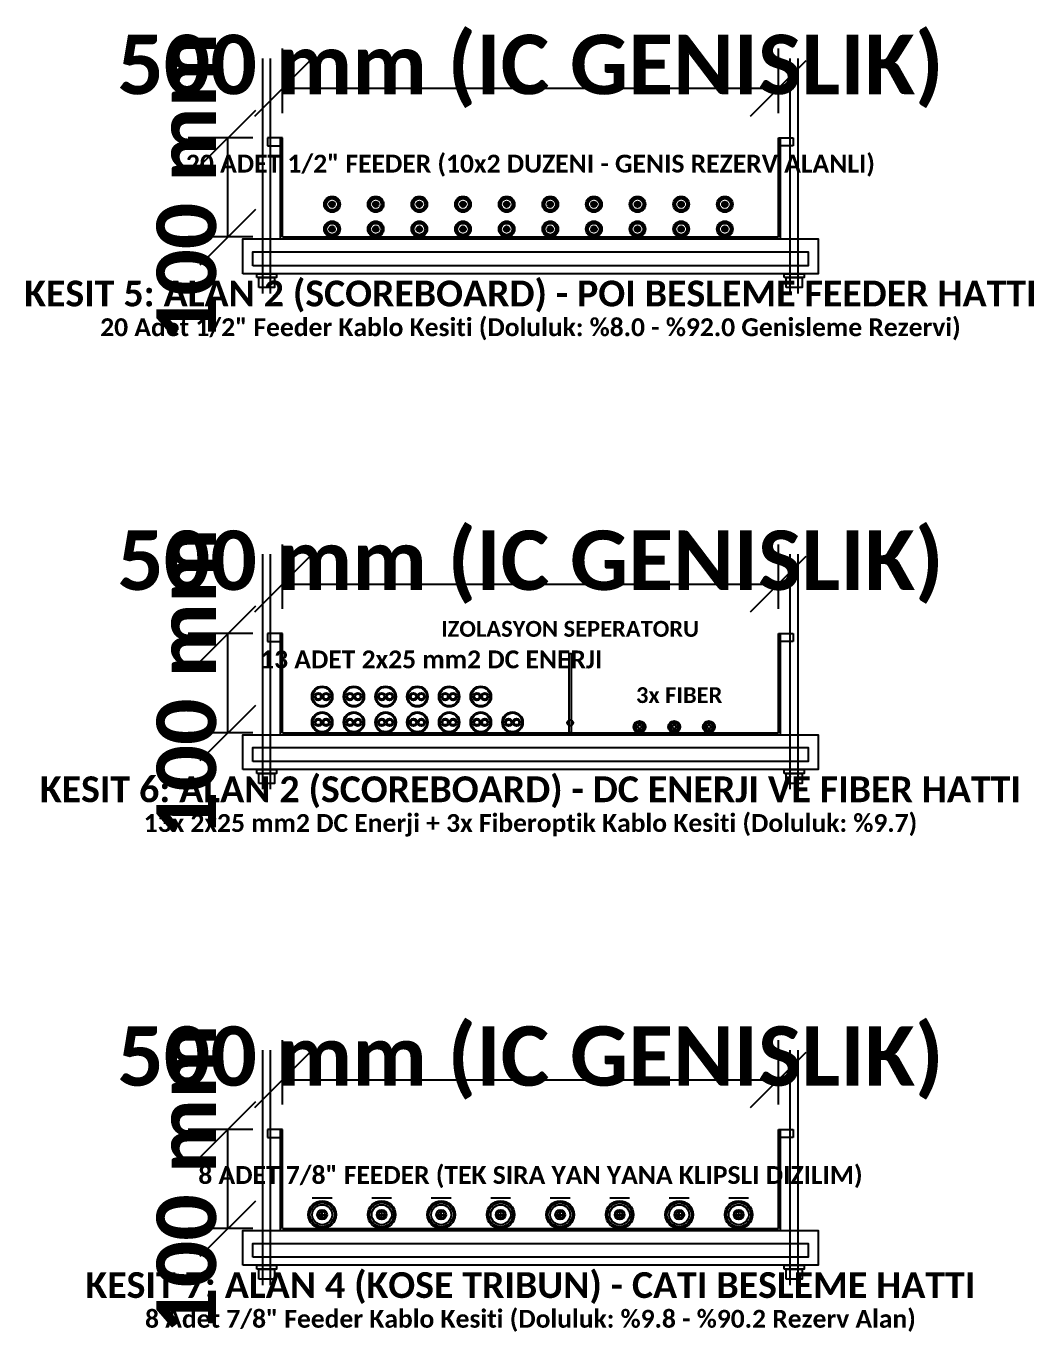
# Model space of a CAD drawing. Header units: millimetres. Extents: x -1206 to 1275, y -600 to 4800.
# Drawn here: x 41 to 1058, y 646 to 1963 of the extents above; entities that cross this region are included whole.
import ezdxf
from ezdxf.enums import TextEntityAlignment as Align

# ---------------------------------------------------------------- set-up
doc = ezdxf.new("R2010")
doc.units = ezdxf.units.MM
for name, color, linetype in [('KBL_ENERJI_2X25', 7, 'CONTINUOUS'), ('KBL_ETIKET_BAG', 7, 'CONTINUOUS'), ('KBL_FEEDER_1_2', 7, 'CONTINUOUS'), ('KBL_FEEDER_7_8', 7, 'CONTINUOUS'), ('KBL_FIBER_OPTIK', 7, 'CONTINUOUS'), ('METIN_BILGI', 7, 'CONTINUOUS'), ('OLCULER', 1, 'CONTINUOUS'), ('TAVA_ASKI_KONSOL', 7, 'CONTINUOUS'), ('TAVA_DETAY_DELIK', 7, 'CONTINUOUS'), ('TAVA_PROFILI', 7, 'CONTINUOUS'), ('TAVA_SEPERATOR', 7, 'CONTINUOUS')]:
    doc.layers.add(name, color=color, linetype=linetype)
doc.styles.get("Standard").update_dxf_attribs({"font": 'calibrib.ttf'})

msp = doc.modelspace()

# ---------------------------------------------------------------- linework, layer by layer
at = {"layer": 'KBL_ENERJI_2X25'}
for centre, radius in [((340, 1286.5), 10.5), ((340, 1286.5), 9.45), ((372, 1286.5), 10.5), ((372, 1286.5), 9.45), ((404, 1286.5), 10.5), ((404, 1286.5), 9.45), ((436, 1286.5), 10.5), ((436, 1286.5), 9.45), ((468, 1286.5), 10.5), ((468, 1286.5), 9.45), ((500, 1286.5), 10.5), ((500, 1286.5), 9.45), ((336.01, 1286.5), 3.78), ((336.01, 1286.5), 2.65), ((343.99, 1286.5), 3.78), ((343.99, 1286.5), 2.65), ((368.01, 1286.5), 3.78), ((368.01, 1286.5), 2.65), ((375.99, 1286.5), 3.78), ((375.99, 1286.5), 2.65), ((400.01, 1286.5), 3.78), ((400.01, 1286.5), 2.65), ((407.99, 1286.5), 3.78), ((407.99, 1286.5), 2.65), ((432.01, 1286.5), 3.78), ((432.01, 1286.5), 2.65), ((439.99, 1286.5), 3.78), ((439.99, 1286.5), 2.65), ((464.01, 1286.5), 3.78), ((464.01, 1286.5), 2.65), ((471.99, 1286.5), 3.78), ((471.99, 1286.5), 2.65), ((496.01, 1286.5), 3.78), ((496.01, 1286.5), 2.65), ((503.99, 1286.5), 3.78), ((503.99, 1286.5), 2.65), ((340, 1260.5), 10.5), ((340, 1260.5), 9.45), ((336.01, 1260.5), 3.78), ((343.99, 1260.5), 3.78), ((372, 1260.5), 10.5), ((372, 1260.5), 9.45), ((368.01, 1260.5), 3.78), ((375.99, 1260.5), 3.78), ((404, 1260.5), 10.5), ((404, 1260.5), 9.45), ((400.01, 1260.5), 3.78), ((407.99, 1260.5), 3.78), ((436, 1260.5), 10.5), ((436, 1260.5), 9.45), ((432.01, 1260.5), 3.78), ((439.99, 1260.5), 3.78), ((468, 1260.5), 10.5), ((468, 1260.5), 9.45), ((464.01, 1260.5), 3.78), ((471.99, 1260.5), 3.78), ((500, 1260.5), 10.5), ((500, 1260.5), 9.45), ((496.01, 1260.5), 3.78), ((503.99, 1260.5), 3.78), ((532, 1260.5), 10.5), ((532, 1260.5), 9.45), ((528.01, 1260.5), 3.78), ((535.99, 1260.5), 3.78), ((336.01, 1260.5), 2.65), ((343.99, 1260.5), 2.65), ((368.01, 1260.5), 2.65), ((375.99, 1260.5), 2.65), ((400.01, 1260.5), 2.65), ((407.99, 1260.5), 2.65), ((432.01, 1260.5), 2.65), ((439.99, 1260.5), 2.65), ((464.01, 1260.5), 2.65), ((471.99, 1260.5), 2.65), ((496.01, 1260.5), 2.65), ((503.99, 1260.5), 2.65), ((528.01, 1260.5), 2.65), ((535.99, 1260.5), 2.65)]:
    msp.add_circle(centre, radius, dxfattribs=at)
at = {"layer": 'KBL_ETIKET_BAG'}
for p, q in [((330, 781), (350, 781)), ((390, 781), (410, 781)), ((450, 781), (470, 781)), ((510, 781), (530, 781)), ((570, 781), (590, 781)), ((630, 781), (650, 781)), ((690, 781), (710, 781)), ((750, 781), (770, 781))]:
    msp.add_line(p, q, dxfattribs=at)
at = {"layer": 'KBL_FEEDER_1_2'}
for p, q in [((348, 1783), (352, 1783)), ((350, 1781), (350, 1785)), ((392, 1783), (396, 1783)), ((394, 1781), (394, 1785)), ((436, 1783), (440, 1783)), ((438, 1781), (438, 1785)), ((480, 1783), (484, 1783)), ((482, 1781), (482, 1785)), ((524, 1783), (528, 1783)), ((526, 1781), (526, 1785)), ((568, 1783), (572, 1783)), ((570, 1781), (570, 1785)), ((612, 1783), (616, 1783)), ((614, 1781), (614, 1785)), ((656, 1783), (660, 1783)), ((658, 1781), (658, 1785)), ((700, 1783), (704, 1783)), ((702, 1781), (702, 1785)), ((744, 1783), (748, 1783)), ((746, 1781), (746, 1785)), ((348, 1758), (352, 1758)), ((350, 1756), (350, 1760)), ((392, 1758), (396, 1758)), ((394, 1756), (394, 1760)), ((436, 1758), (440, 1758)), ((438, 1756), (438, 1760)), ((480, 1758), (484, 1758)), ((482, 1756), (482, 1760)), ((524, 1758), (528, 1758)), ((526, 1756), (526, 1760)), ((568, 1758), (572, 1758)), ((570, 1756), (570, 1760)), ((612, 1758), (616, 1758)), ((614, 1756), (614, 1760)), ((656, 1758), (660, 1758)), ((658, 1756), (658, 1760)), ((700, 1758), (704, 1758)), ((702, 1756), (702, 1760)), ((744, 1758), (748, 1758)), ((746, 1756), (746, 1760))]:
    msp.add_line(p, q, dxfattribs=at)
for centre, radius in [((350, 1783), 8), ((394, 1783), 8), ((438, 1783), 8), ((482, 1783), 8), ((526, 1783), 8), ((570, 1783), 8), ((614, 1783), 8), ((658, 1783), 8), ((702, 1783), 8), ((746, 1783), 8), ((350, 1783), 7.04), ((350, 1783), 5.76), ((350, 1783), 2.8), ((350, 1783), 1.76), ((394, 1783), 7.04), ((394, 1783), 5.76), ((394, 1783), 2.8), ((394, 1783), 1.76), ((438, 1783), 7.04), ((438, 1783), 5.76), ((438, 1783), 2.8), ((438, 1783), 1.76), ((482, 1783), 7.04), ((482, 1783), 5.76), ((482, 1783), 2.8), ((482, 1783), 1.76), ((526, 1783), 7.04), ((526, 1783), 5.76), ((526, 1783), 2.8), ((526, 1783), 1.76), ((570, 1783), 7.04), ((570, 1783), 5.76), ((570, 1783), 2.8), ((570, 1783), 1.76), ((614, 1783), 7.04), ((614, 1783), 5.76), ((614, 1783), 2.8), ((614, 1783), 1.76), ((658, 1783), 7.04), ((658, 1783), 5.76), ((658, 1783), 2.8), ((658, 1783), 1.76), ((702, 1783), 7.04), ((702, 1783), 5.76), ((702, 1783), 2.8), ((702, 1783), 1.76), ((746, 1783), 7.04), ((746, 1783), 5.76), ((746, 1783), 2.8), ((746, 1783), 1.76), ((350, 1758), 8), ((350, 1758), 7.04), ((394, 1758), 8), ((394, 1758), 7.04), ((438, 1758), 8), ((438, 1758), 7.04), ((482, 1758), 8), ((482, 1758), 7.04), ((526, 1758), 8), ((526, 1758), 7.04), ((570, 1758), 8), ((570, 1758), 7.04), ((614, 1758), 8), ((614, 1758), 7.04), ((658, 1758), 8), ((658, 1758), 7.04), ((702, 1758), 8), ((702, 1758), 7.04), ((746, 1758), 8), ((746, 1758), 7.04), ((350, 1758), 5.76), ((350, 1758), 2.8), ((350, 1758), 1.76), ((394, 1758), 5.76), ((394, 1758), 2.8), ((394, 1758), 1.76), ((438, 1758), 5.76), ((438, 1758), 2.8), ((438, 1758), 1.76), ((482, 1758), 5.76), ((482, 1758), 2.8), ((482, 1758), 1.76), ((526, 1758), 5.76), ((526, 1758), 2.8), ((526, 1758), 1.76), ((570, 1758), 5.76), ((570, 1758), 2.8), ((570, 1758), 1.76), ((614, 1758), 5.76), ((614, 1758), 2.8), ((614, 1758), 1.76), ((658, 1758), 5.76), ((658, 1758), 2.8), ((658, 1758), 1.76), ((702, 1758), 5.76), ((702, 1758), 2.8), ((702, 1758), 1.76), ((746, 1758), 5.76), ((746, 1758), 2.8), ((746, 1758), 1.76)]:
    msp.add_circle(centre, radius, dxfattribs=at)
at = {"layer": 'KBL_FEEDER_7_8'}
for p, q in [((336.5, 764), (343.5, 764)), ((340, 760.5), (340, 767.5)), ((396.5, 764), (403.5, 764)), ((400, 760.5), (400, 767.5)), ((456.5, 764), (463.5, 764)), ((460, 760.5), (460, 767.5)), ((516.5, 764), (523.5, 764)), ((520, 760.5), (520, 767.5)), ((576.5, 764), (583.5, 764)), ((580, 760.5), (580, 767.5)), ((636.5, 764), (643.5, 764)), ((640, 760.5), (640, 767.5)), ((696.5, 764), (703.5, 764)), ((700, 760.5), (700, 767.5)), ((756.5, 764), (763.5, 764)), ((760, 760.5), (760, 767.5))]:
    msp.add_line(p, q, dxfattribs=at)
for centre, radius in [((340, 764), 14), ((400, 764), 14), ((460, 764), 14), ((520, 764), 14), ((580, 764), 14), ((640, 764), 14), ((700, 764), 14), ((760, 764), 14), ((340, 764), 12.32), ((340, 764), 10.08), ((340, 764), 4.9), ((340, 764), 3.08), ((400, 764), 12.32), ((400, 764), 10.08), ((400, 764), 4.9), ((400, 764), 3.08), ((460, 764), 12.32), ((460, 764), 10.08), ((460, 764), 4.9), ((460, 764), 3.08), ((520, 764), 12.32), ((520, 764), 10.08), ((520, 764), 4.9), ((520, 764), 3.08), ((580, 764), 12.32), ((580, 764), 10.08), ((580, 764), 4.9), ((580, 764), 3.08), ((640, 764), 12.32), ((640, 764), 10.08), ((640, 764), 4.9), ((640, 764), 3.08), ((700, 764), 12.32), ((700, 764), 10.08), ((700, 764), 4.9), ((700, 764), 3.08), ((760, 764), 12.32), ((760, 764), 10.08), ((760, 764), 4.9), ((760, 764), 3.08)]:
    msp.add_circle(centre, radius, dxfattribs=at)
at = {"layer": 'KBL_FIBER_OPTIK'}
for centre, radius in [((660, 1256), 6), ((660, 1256), 5.1), ((660, 1256), 3.9), ((657.3, 1256), 0.72), ((660, 1256), 1.68), ((660, 1258.7), 0.72), ((660, 1253.3), 0.72), ((662.7, 1256), 0.72), ((695, 1256), 6), ((695, 1256), 5.1), ((695, 1256), 3.9), ((692.3, 1256), 0.72), ((695, 1256), 1.68), ((695, 1258.7), 0.72), ((695, 1253.3), 0.72), ((697.7, 1256), 0.72), ((730, 1256), 6), ((730, 1256), 5.1), ((730, 1256), 3.9), ((727.3, 1256), 0.72), ((730, 1256), 1.68), ((730, 1258.7), 0.72), ((730, 1253.3), 0.72), ((732.7, 1256), 0.72)]:
    msp.add_circle(centre, radius, dxfattribs=at)
at = {"layer": 'OLCULER'}
for p, q in [((300, 1875), (300, 1940)), ((800, 1875), (800, 1940)), ((272, 1872), (328, 1928)), ((772, 1872), (828, 1928)), ((300, 1900), (800, 1900)), ((217, 1822), (273, 1878)), ((270, 1850), (205, 1850)), ((245, 1750), (245, 1850)), ((217, 1722), (273, 1778)), ((270, 1750), (205, 1750)), ((300, 1375), (300, 1440)), ((800, 1375), (800, 1440)), ((272, 1372), (328, 1428)), ((772, 1372), (828, 1428)), ((300, 1400), (800, 1400)), ((217, 1322), (273, 1378)), ((270, 1350), (205, 1350)), ((245, 1250), (245, 1350)), ((217, 1222), (273, 1278)), ((270, 1250), (205, 1250)), ((300, 875), (300, 940)), ((800, 875), (800, 940)), ((272, 872), (328, 928)), ((772, 872), (828, 928)), ((300, 900), (800, 900)), ((217, 822), (273, 878)), ((270, 850), (205, 850)), ((245, 750), (245, 850)), ((217, 722), (273, 778)), ((270, 750), (205, 750))]:
    msp.add_line(p, q, dxfattribs=at)
at = {"layer": 'TAVA_ASKI_KONSOL'}
for p, q in [((280, 1693), (280, 1930)), ((288, 1693), (288, 1930)), ((812, 1693), (812, 1930)), ((820, 1693), (820, 1930)), ((280, 1193), (280, 1430)), ((288, 1193), (288, 1430)), ((812, 1193), (812, 1430)), ((820, 1193), (820, 1430)), ((280, 693), (280, 930)), ((288, 693), (288, 930)), ((812, 693), (812, 930)), ((820, 693), (820, 930))]:
    msp.add_line(p, q, dxfattribs=at)
for points in [[(260, 1713), (260, 1748), (840, 1748), (840, 1713)], [(270, 1721), (270, 1735), (830, 1735), (830, 1721)], [(274, 1709), (274, 1713), (294, 1713), (294, 1709)], [(806, 1709), (806, 1713), (826, 1713), (826, 1709)], [(276, 1699), (276, 1709), (292, 1709), (292, 1699)], [(808, 1699), (808, 1709), (824, 1709), (824, 1699)], [(260, 1213), (260, 1248), (840, 1248), (840, 1213)], [(270, 1221), (270, 1235), (830, 1235), (830, 1221)], [(274, 1209), (274, 1213), (294, 1213), (294, 1209)], [(806, 1209), (806, 1213), (826, 1213), (826, 1209)], [(276, 1199), (276, 1209), (292, 1209), (292, 1199)], [(808, 1199), (808, 1209), (824, 1209), (824, 1199)], [(260, 713), (260, 748), (840, 748), (840, 713)], [(270, 721), (270, 735), (830, 735), (830, 721)], [(274, 709), (274, 713), (294, 713), (294, 709)], [(806, 709), (806, 713), (826, 713), (826, 709)], [(276, 699), (276, 709), (292, 709), (292, 699)], [(808, 699), (808, 709), (824, 709), (824, 699)]]:
    msp.add_lwpolyline(points, close=True, dxfattribs=at)
at = {"layer": 'TAVA_DETAY_DELIK'}
for p, q in [((315, 1749), (345, 1749)), ((370, 1749), (400, 1749)), ((425, 1749), (455, 1749)), ((480, 1749), (510, 1749)), ((535, 1749), (565, 1749)), ((590, 1749), (620, 1749)), ((645, 1749), (675, 1749)), ((700, 1749), (730, 1749)), ((755, 1749), (785, 1749)), ((315, 1249), (345, 1249)), ((370, 1249), (400, 1249)), ((425, 1249), (455, 1249)), ((480, 1249), (510, 1249)), ((535, 1249), (565, 1249)), ((590, 1249), (620, 1249)), ((645, 1249), (675, 1249)), ((700, 1249), (730, 1249)), ((755, 1249), (785, 1249)), ((315, 749), (345, 749)), ((370, 749), (400, 749)), ((425, 749), (455, 749)), ((480, 749), (510, 749)), ((535, 749), (565, 749)), ((590, 749), (620, 749)), ((645, 749), (675, 749)), ((700, 749), (730, 749)), ((755, 749), (785, 749))]:
    msp.add_line(p, q, dxfattribs=at)
at = {"layer": 'TAVA_PROFILI'}
for p, q in [((300, 1850), (285, 1850)), ((285, 1850), (285, 1842)), ((298, 1748), (298, 1850)), ((300, 1750), (300, 1850)), ((800, 1750), (800, 1850)), ((800, 1850), (815, 1850)), ((802, 1748), (802, 1850)), ((815, 1850), (815, 1842)), ((285, 1842), (298, 1842)), ((815, 1842), (802, 1842)), ((298, 1748), (802, 1748)), ((300, 1750), (800, 1750)), ((300, 1350), (285, 1350)), ((285, 1350), (285, 1342)), ((298, 1248), (298, 1350)), ((300, 1250), (300, 1350)), ((800, 1250), (800, 1350)), ((800, 1350), (815, 1350)), ((802, 1248), (802, 1350)), ((815, 1350), (815, 1342)), ((285, 1342), (298, 1342)), ((815, 1342), (802, 1342)), ((298, 1248), (802, 1248)), ((300, 1250), (800, 1250)), ((300, 850), (285, 850)), ((285, 850), (285, 842)), ((298, 748), (298, 850)), ((300, 750), (300, 850)), ((800, 750), (800, 850)), ((800, 850), (815, 850)), ((802, 748), (802, 850)), ((815, 850), (815, 842)), ((285, 842), (298, 842)), ((815, 842), (802, 842)), ((298, 748), (802, 748)), ((300, 750), (800, 750))]:
    msp.add_line(p, q, dxfattribs=at)
at = {"layer": 'TAVA_SEPERATOR'}
msp.add_line((575, 1250), (605, 1250), dxfattribs=at)
msp.add_lwpolyline([(589, 1250), (589, 1330), (591, 1330), (591, 1250)], close=True, dxfattribs=at)
msp.add_circle((590, 1260), 3, dxfattribs=at)

# ---------------------------------------------------------------- texts
at = {"layer": 'METIN_BILGI'}
for s, height, p in [('20 ADET 1/2" FEEDER (10x2 DUZENI - GENIS REZERV ALANLI)', 18, (550, 1815)), ('KESIT 5: ALAN 2 (SCOREBOARD) - POI BESLEME FEEDER HATTI', 26, (550, 1680)), ('20 Adet 1/2" Feeder Kablo Kesiti (Doluluk: %8.0 - %92.0 Genisleme Rezervi)', 18, (550, 1650)), ('13 ADET 2x25 mm2 DC ENERJI', 18, (450, 1315)), ('3x FIBER', 16, (700, 1280)), ('KESIT 6: ALAN 2 (SCOREBOARD) - DC ENERJI VE FIBER HATTI', 26, (550, 1180)), ('13x 2x25 mm2 DC Enerji + 3x Fiberoptik Kablo Kesiti (Doluluk: %9.7)', 18, (550, 1150)), ('8 ADET 7/8" FEEDER (TEK SIRA YAN YANA KLIPSLI DIZILIM)', 18, (550, 795)), ('KESIT 7: ALAN 4 (KOSE TRIBUN) - CATI BESLEME HATTI', 26, (550, 680)), ('8 Adet 7/8" Feeder Kablo Kesiti (Doluluk: %9.8 - %90.2 Rezerv Alan)', 18, (550, 650))]:
    msp.add_text(s, height=height, dxfattribs=at).set_placement(p, align=Align.CENTER)
at = {"layer": 'OLCULER'}
for p in [(550, 1924), (550, 1424), (550, 924)]:
    msp.add_text('500 mm (IC GENISLIK)', height=60, dxfattribs=at).set_placement(p, align=Align.MIDDLE_CENTER)
for p in [(203, 1800), (203, 1300), (203, 800)]:
    msp.add_text('100 mm', height=60, rotation=90, dxfattribs=at).set_placement(p, align=Align.MIDDLE_CENTER)
at = {"layer": 'TAVA_SEPERATOR'}
msp.add_text('IZOLASYON SEPERATORU', height=16, dxfattribs=at).set_placement((590, 1342), align=Align.BOTTOM_CENTER)

doc.saveas('drawing.dxf')
